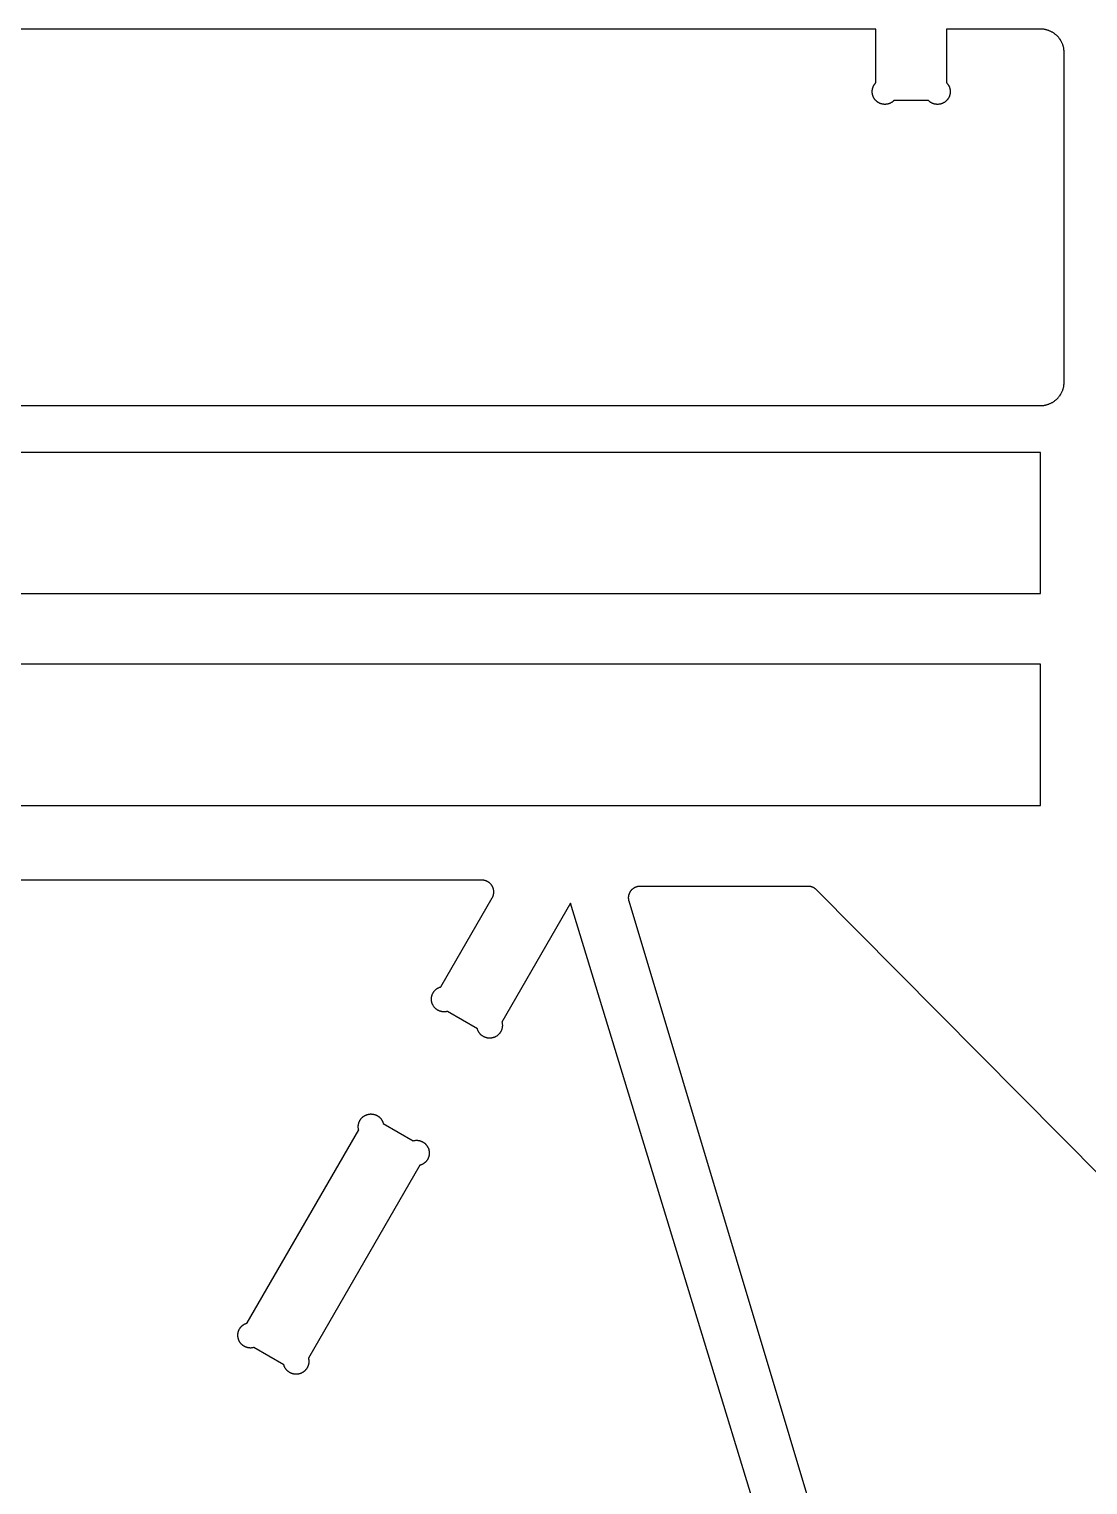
# Model space of a CAD drawing. Header units: inches. Extents: x -71.1 to 24.9, y -42.3 to 5.7.
# Drawn here: x -46.99 to -35.74, y -26.53 to -11.06 of the extents above; entities that cross this region are included whole.
import ezdxf

# ---------------------------------------------------------------- set-up
doc = ezdxf.new("R2010")
doc.units = ezdxf.units.IN
doc.header["$LTSCALE"] = 0.03937
doc.header["$MEASUREMENT"] = 0
doc.layers.add('profile - inside', color=7, linetype='Continuous', true_color=0x000000)
doc.layers.add('profile - outside', color=7, linetype='Continuous', true_color=0x000000)

msp = doc.modelspace()

# ---------------------------------------------------------------- linework, layer by layer
at = {"layer": 'profile - inside'}
msp.add_lwpolyline([(-43.493, -22.761), (-43.494, -22.757), (-43.495, -22.752), (-43.495, -22.748), (-43.496, -22.744), (-43.497, -22.739), (-43.497, -22.735), (-43.497, -22.731), (-43.497, -22.726), (-43.497, -22.723), (-43.497, -22.72), (-43.497, -22.717), (-43.497, -22.714), (-43.496, -22.711), (-43.496, -22.708), (-43.495, -22.705), (-43.495, -22.702), (-43.494, -22.699), (-43.494, -22.696), (-43.493, -22.692), (-43.492, -22.689), (-43.491, -22.686), (-43.49, -22.683), (-43.489, -22.68), (-43.488, -22.677), (-43.486, -22.674), (-43.485, -22.67), (-43.484, -22.667), (-43.482, -22.664), (-43.48, -22.661), (-43.479, -22.658), (-43.477, -22.655), (-43.475, -22.652), (-43.473, -22.65), (-43.471, -22.647), (-43.469, -22.644), (-43.467, -22.641), (-43.465, -22.639), (-43.462, -22.636), (-43.46, -22.633), (-43.458, -22.631), (-43.455, -22.628), (-43.453, -22.626), (-43.45, -22.624), (-43.447, -22.622), (-43.445, -22.619), (-43.442, -22.617), (-43.439, -22.615), (-43.436, -22.613), (-43.433, -22.612), (-43.43, -22.61), (-43.427, -22.608), (-43.424, -22.606), (-43.421, -22.605), (-43.418, -22.603), (-43.415, -22.602), (-43.412, -22.601), (-43.409, -22.6), (-43.406, -22.599), (-43.402, -22.598), (-43.399, -22.597), (-43.396, -22.596), (-43.393, -22.595), (-43.39, -22.594), (-43.387, -22.594), (-43.384, -22.593), (-43.38, -22.593), (-43.377, -22.592), (-43.374, -22.592), (-43.371, -22.592), (-43.368, -22.591), (-43.365, -22.591), (-43.362, -22.591), (-43.36, -22.591), (-43.357, -22.591), (-43.355, -22.592), (-43.352, -22.592), (-43.35, -22.592), (-43.347, -22.592), (-43.345, -22.593), (-43.342, -22.593), (-43.339, -22.593), (-43.337, -22.594), (-43.334, -22.594), (-43.332, -22.595), (-43.329, -22.595), (-43.326, -22.596), (-43.324, -22.597), (-43.321, -22.598), (-43.319, -22.599), (-43.316, -22.599), (-43.314, -22.6), (-43.311, -22.601), (-43.308, -22.603), (-43.306, -22.604), (-43.303, -22.605), (-43.301, -22.606), (-43.298, -22.607), (-43.296, -22.609), (-43.293, -22.61), (-43.291, -22.612), (-43.289, -22.613), (-43.286, -22.615), (-43.284, -22.616), (-43.282, -22.618), (-43.279, -22.62), (-43.277, -22.622), (-43.275, -22.623), (-43.273, -22.625), (-43.271, -22.627), (-43.268, -22.629), (-43.266, -22.631), (-43.264, -22.633), (-43.262, -22.635), (-43.261, -22.637), (-43.259, -22.64), (-43.257, -22.642), (-43.255, -22.644), (-43.253, -22.646), (-43.252, -22.649), (-43.25, -22.651), (-43.249, -22.654), (-43.247, -22.656), (-43.246, -22.658), (-43.244, -22.661), (-43.243, -22.663), (-43.242, -22.666), (-43.24, -22.668), (-43.239, -22.671), (-43.238, -22.673), (-43.237, -22.676), (-43.236, -22.678), (-43.235, -22.681), (-43.234, -22.684), (-43.233, -22.686), (-43.232, -22.689), (-43.232, -22.691), (-42.913, -22.876), (-42.908, -22.874), (-42.904, -22.873), (-42.9, -22.873), (-42.895, -22.872), (-42.891, -22.872), (-42.887, -22.871), (-42.882, -22.871), (-42.878, -22.871), (-42.875, -22.871), (-42.872, -22.871), (-42.869, -22.871), (-42.866, -22.871), (-42.863, -22.872), (-42.86, -22.872), (-42.857, -22.873), (-42.853, -22.873), (-42.85, -22.874), (-42.847, -22.874), (-42.844, -22.875), (-42.841, -22.876), (-42.838, -22.877), (-42.835, -22.878), (-42.831, -22.879), (-42.828, -22.88), (-42.825, -22.882), (-42.822, -22.883), (-42.819, -22.884), (-42.816, -22.886), (-42.813, -22.888), (-42.81, -22.889), (-42.807, -22.891), (-42.804, -22.893), (-42.801, -22.895), (-42.798, -22.897), (-42.796, -22.899), (-42.793, -22.901), (-42.79, -22.903), (-42.788, -22.906), (-42.785, -22.908), (-42.783, -22.91), (-42.78, -22.913), (-42.778, -22.916), (-42.775, -22.918), (-42.773, -22.921), (-42.771, -22.924), (-42.769, -22.926), (-42.767, -22.929), (-42.765, -22.932), (-42.763, -22.935), (-42.761, -22.938), (-42.76, -22.941), (-42.758, -22.944), (-42.757, -22.947), (-42.755, -22.95), (-42.754, -22.953), (-42.752, -22.956), (-42.751, -22.959), (-42.75, -22.962), (-42.749, -22.966), (-42.748, -22.969), (-42.747, -22.972), (-42.747, -22.975), (-42.746, -22.978), (-42.745, -22.981), (-42.745, -22.984), (-42.744, -22.988), (-42.744, -22.991), (-42.744, -22.994), (-42.743, -22.997), (-42.743, -23), (-42.743, -23.003), (-42.743, -23.006), (-42.743, -23.008), (-42.743, -23.011), (-42.743, -23.013), (-42.743, -23.016), (-42.744, -23.018), (-42.744, -23.021), (-42.744, -23.023), (-42.744, -23.026), (-42.745, -23.029), (-42.745, -23.031), (-42.746, -23.034), (-42.746, -23.036), (-42.747, -23.039), (-42.748, -23.042), (-42.749, -23.044), (-42.749, -23.047), (-42.75, -23.049), (-42.751, -23.052), (-42.752, -23.054), (-42.753, -23.057), (-42.754, -23.06), (-42.755, -23.062), (-42.756, -23.065), (-42.758, -23.067), (-42.759, -23.07), (-42.76, -23.072), (-42.762, -23.075), (-42.763, -23.077), (-42.765, -23.079), (-42.766, -23.082), (-42.768, -23.084), (-42.77, -23.086), (-42.771, -23.089), (-42.773, -23.091), (-42.775, -23.093), (-42.777, -23.095), (-42.779, -23.098), (-42.781, -23.1), (-42.783, -23.102), (-42.785, -23.104), (-42.787, -23.106), (-42.789, -23.108), (-42.791, -23.109), (-42.794, -23.111), (-42.796, -23.113), (-42.798, -23.115), (-42.8, -23.116), (-42.803, -23.118), (-42.805, -23.12), (-42.808, -23.121), (-42.81, -23.123), (-42.812, -23.124), (-42.815, -23.125), (-42.817, -23.127), (-42.82, -23.128), (-42.822, -23.129), (-42.825, -23.13), (-42.828, -23.131), (-42.83, -23.132), (-42.833, -23.133), (-42.835, -23.134), (-42.838, -23.135), (-42.84, -23.136), (-42.843, -23.136), (-44.027, -25.187), (-44.026, -25.192), (-44.025, -25.196), (-44.024, -25.201), (-44.024, -25.205), (-44.023, -25.209), (-44.023, -25.214), (-44.023, -25.218), (-44.023, -25.222), (-44.023, -25.225), (-44.023, -25.228), (-44.023, -25.231), (-44.023, -25.234), (-44.023, -25.237), (-44.024, -25.24), (-44.024, -25.244), (-44.025, -25.247), (-44.025, -25.25), (-44.026, -25.253), (-44.027, -25.256), (-44.028, -25.259), (-44.029, -25.262), (-44.03, -25.266), (-44.031, -25.269), (-44.032, -25.272), (-44.033, -25.275), (-44.035, -25.278), (-44.036, -25.281), (-44.038, -25.284), (-44.039, -25.287), (-44.041, -25.29), (-44.043, -25.293), (-44.045, -25.296), (-44.046, -25.299), (-44.048, -25.302), (-44.051, -25.304), (-44.053, -25.307), (-44.055, -25.31), (-44.057, -25.313), (-44.06, -25.315), (-44.062, -25.318), (-44.065, -25.32), (-44.067, -25.322), (-44.07, -25.325), (-44.072, -25.327), (-44.075, -25.329), (-44.078, -25.331), (-44.081, -25.333), (-44.084, -25.335), (-44.087, -25.337), (-44.09, -25.339), (-44.092, -25.34), (-44.096, -25.342), (-44.099, -25.344), (-44.102, -25.345), (-44.105, -25.346), (-44.108, -25.348), (-44.111, -25.349), (-44.114, -25.35), (-44.117, -25.351), (-44.12, -25.352), (-44.124, -25.353), (-44.127, -25.354), (-44.13, -25.354), (-44.133, -25.355), (-44.136, -25.355), (-44.139, -25.356), (-44.142, -25.356), (-44.145, -25.357), (-44.148, -25.357), (-44.151, -25.357), (-44.155, -25.357), (-44.158, -25.357), (-44.16, -25.357), (-44.162, -25.357), (-44.165, -25.357), (-44.167, -25.357), (-44.17, -25.357), (-44.173, -25.356), (-44.175, -25.356), (-44.178, -25.356), (-44.18, -25.355), (-44.183, -25.355), (-44.185, -25.354), (-44.188, -25.354), (-44.191, -25.353), (-44.193, -25.352), (-44.196, -25.352), (-44.198, -25.351), (-44.201, -25.35), (-44.204, -25.349), (-44.206, -25.348), (-44.209, -25.347), (-44.211, -25.346), (-44.214, -25.345), (-44.216, -25.344), (-44.219, -25.342), (-44.221, -25.341), (-44.224, -25.34), (-44.226, -25.338), (-44.229, -25.337), (-44.231, -25.335), (-44.233, -25.334), (-44.236, -25.332), (-44.238, -25.33), (-44.24, -25.329), (-44.243, -25.327), (-44.245, -25.325), (-44.247, -25.323), (-44.249, -25.321), (-44.251, -25.319), (-44.253, -25.317), (-44.255, -25.315), (-44.257, -25.313), (-44.259, -25.311), (-44.261, -25.309), (-44.263, -25.307), (-44.265, -25.304), (-44.266, -25.302), (-44.268, -25.3), (-44.27, -25.297), (-44.271, -25.295), (-44.273, -25.293), (-44.274, -25.29), (-44.276, -25.288), (-44.277, -25.285), (-44.278, -25.283), (-44.279, -25.28), (-44.281, -25.278), (-44.282, -25.275), (-44.283, -25.273), (-44.284, -25.27), (-44.285, -25.267), (-44.286, -25.265), (-44.286, -25.262), (-44.287, -25.26), (-44.288, -25.257), (-44.607, -25.073), (-44.611, -25.074), (-44.616, -25.075), (-44.62, -25.076), (-44.624, -25.076), (-44.629, -25.077), (-44.633, -25.077), (-44.637, -25.078), (-44.642, -25.078), (-44.645, -25.078), (-44.648, -25.077), (-44.651, -25.077), (-44.654, -25.077), (-44.657, -25.077), (-44.66, -25.076), (-44.663, -25.076), (-44.666, -25.075), (-44.669, -25.075), (-44.673, -25.074), (-44.676, -25.073), (-44.679, -25.072), (-44.682, -25.071), (-44.685, -25.07), (-44.688, -25.069), (-44.691, -25.068), (-44.694, -25.067), (-44.698, -25.065), (-44.701, -25.064), (-44.704, -25.063), (-44.707, -25.061), (-44.71, -25.059), (-44.713, -25.057), (-44.716, -25.056), (-44.718, -25.054), (-44.721, -25.052), (-44.724, -25.05), (-44.727, -25.047), (-44.729, -25.045), (-44.732, -25.043), (-44.735, -25.04), (-44.737, -25.038), (-44.74, -25.036), (-44.742, -25.033), (-44.744, -25.03), (-44.747, -25.028), (-44.749, -25.025), (-44.751, -25.022), (-44.753, -25.019), (-44.755, -25.016), (-44.757, -25.014), (-44.758, -25.011), (-44.76, -25.008), (-44.762, -25.005), (-44.763, -25.002), (-44.765, -24.998), (-44.766, -24.995), (-44.767, -24.992), (-44.768, -24.989), (-44.77, -24.986), (-44.771, -24.983), (-44.771, -24.98), (-44.772, -24.977), (-44.773, -24.973), (-44.774, -24.97), (-44.774, -24.967), (-44.775, -24.964), (-44.775, -24.961), (-44.776, -24.958), (-44.776, -24.955), (-44.776, -24.952), (-44.777, -24.949), (-44.777, -24.946), (-44.777, -24.943), (-44.777, -24.94), (-44.777, -24.938), (-44.776, -24.935), (-44.776, -24.933), (-44.776, -24.93), (-44.776, -24.928), (-44.776, -24.925), (-44.775, -24.922), (-44.775, -24.92), (-44.774, -24.917), (-44.774, -24.915), (-44.773, -24.912), (-44.773, -24.91), (-44.772, -24.907), (-44.771, -24.904), (-44.77, -24.902), (-44.77, -24.899), (-44.769, -24.897), (-44.768, -24.894), (-44.767, -24.891), (-44.766, -24.889), (-44.764, -24.886), (-44.763, -24.884), (-44.762, -24.881), (-44.761, -24.879), (-44.759, -24.876), (-44.758, -24.874), (-44.756, -24.871), (-44.755, -24.869), (-44.753, -24.867), (-44.752, -24.864), (-44.75, -24.862), (-44.748, -24.86), (-44.747, -24.858), (-44.745, -24.855), (-44.743, -24.853), (-44.741, -24.851), (-44.739, -24.849), (-44.737, -24.847), (-44.735, -24.845), (-44.733, -24.843), (-44.731, -24.841), (-44.728, -24.839), (-44.726, -24.837), (-44.724, -24.836), (-44.722, -24.834), (-44.719, -24.832), (-44.717, -24.831), (-44.715, -24.829), (-44.712, -24.827), (-44.71, -24.826), (-44.707, -24.825), (-44.705, -24.823), (-44.702, -24.822), (-44.7, -24.821), (-44.697, -24.82), (-44.695, -24.818), (-44.692, -24.817), (-44.69, -24.816), (-44.687, -24.815), (-44.684, -24.815), (-44.682, -24.814), (-44.679, -24.813), (-44.677, -24.812), (-43.493, -22.761)], dxfattribs=at)
at = {"layer": 'profile - outside'}
for points in [[(-65.247, -15.063), (-36.247, -15.063), (-36.242, -15.063), (-36.236, -15.063), (-36.23, -15.062), (-36.225, -15.062), (-36.219, -15.061), (-36.213, -15.061), (-36.207, -15.06), (-36.202, -15.059), (-36.196, -15.058), (-36.19, -15.056), (-36.184, -15.055), (-36.178, -15.053), (-36.173, -15.052), (-36.167, -15.05), (-36.161, -15.048), (-36.155, -15.045), (-36.149, -15.043), (-36.144, -15.041), (-36.138, -15.038), (-36.132, -15.035), (-36.127, -15.032), (-36.121, -15.029), (-36.116, -15.026), (-36.11, -15.022), (-36.105, -15.019), (-36.1, -15.015), (-36.095, -15.011), (-36.09, -15.007), (-36.085, -15.003), (-36.08, -14.999), (-36.075, -14.994), (-36.07, -14.99), (-36.066, -14.985), (-36.061, -14.98), (-36.057, -14.975), (-36.053, -14.971), (-36.049, -14.965), (-36.045, -14.96), (-36.041, -14.955), (-36.038, -14.95), (-36.034, -14.944), (-36.031, -14.939), (-36.028, -14.933), (-36.025, -14.928), (-36.022, -14.922), (-36.02, -14.916), (-36.017, -14.911), (-36.015, -14.905), (-36.012, -14.899), (-36.01, -14.893), (-36.009, -14.888), (-36.007, -14.882), (-36.005, -14.876), (-36.004, -14.87), (-36.002, -14.864), (-36.001, -14.858), (-36, -14.853), (-35.999, -14.847), (-35.999, -14.841), (-35.998, -14.835), (-35.998, -14.83), (-35.997, -14.824), (-35.997, -14.818), (-35.997, -14.813), (-35.997, -14.578), (-35.997, -11.313), (-35.997, -11.307), (-35.997, -11.302), (-35.998, -11.296), (-35.998, -11.29), (-35.999, -11.285), (-35.999, -11.279), (-36, -11.273), (-36.001, -11.267), (-36.002, -11.262), (-36.004, -11.256), (-36.005, -11.25), (-36.007, -11.244), (-36.009, -11.238), (-36.01, -11.233), (-36.012, -11.227), (-36.015, -11.221), (-36.017, -11.215), (-36.02, -11.209), (-36.022, -11.204), (-36.025, -11.198), (-36.028, -11.193), (-36.031, -11.187), (-36.034, -11.182), (-36.038, -11.176), (-36.041, -11.171), (-36.045, -11.166), (-36.049, -11.16), (-36.053, -11.155), (-36.057, -11.15), (-36.061, -11.146), (-36.066, -11.141), (-36.07, -11.136), (-36.075, -11.132), (-36.08, -11.127), (-36.085, -11.123), (-36.09, -11.119), (-36.095, -11.115), (-36.1, -11.111), (-36.105, -11.107), (-36.11, -11.104), (-36.116, -11.1), (-36.121, -11.097), (-36.127, -11.094), (-36.132, -11.091), (-36.138, -11.088), (-36.144, -11.085), (-36.149, -11.083), (-36.155, -11.08), (-36.161, -11.078), (-36.167, -11.076), (-36.173, -11.074), (-36.178, -11.073), (-36.184, -11.071), (-36.19, -11.07), (-36.196, -11.068), (-36.202, -11.067), (-36.207, -11.066), (-36.213, -11.065), (-36.219, -11.065), (-36.225, -11.064), (-36.23, -11.064), (-36.236, -11.063), (-36.242, -11.063), (-36.247, -11.063), (-37.247, -11.063), (-37.247, -11.632), (-37.245, -11.635), (-37.242, -11.637), (-37.24, -11.64), (-37.238, -11.643), (-37.236, -11.645), (-37.234, -11.648), (-37.232, -11.651), (-37.23, -11.654), (-37.228, -11.657), (-37.226, -11.66), (-37.224, -11.663), (-37.223, -11.666), (-37.221, -11.669), (-37.22, -11.672), (-37.218, -11.675), (-37.217, -11.678), (-37.216, -11.681), (-37.215, -11.684), (-37.214, -11.688), (-37.213, -11.691), (-37.212, -11.694), (-37.211, -11.697), (-37.21, -11.7), (-37.21, -11.703), (-37.209, -11.706), (-37.209, -11.71), (-37.208, -11.713), (-37.208, -11.716), (-37.208, -11.719), (-37.208, -11.722), (-37.208, -11.725), (-37.208, -11.728), (-37.208, -11.731), (-37.208, -11.734), (-37.208, -11.737), (-37.208, -11.74), (-37.208, -11.743), (-37.209, -11.746), (-37.209, -11.749), (-37.21, -11.752), (-37.21, -11.756), (-37.211, -11.759), (-37.212, -11.762), (-37.213, -11.765), (-37.214, -11.768), (-37.215, -11.771), (-37.216, -11.774), (-37.217, -11.778), (-37.218, -11.781), (-37.22, -11.784), (-37.221, -11.787), (-37.223, -11.79), (-37.224, -11.793), (-37.226, -11.796), (-37.228, -11.799), (-37.23, -11.802), (-37.232, -11.805), (-37.234, -11.807), (-37.236, -11.81), (-37.238, -11.813), (-37.24, -11.816), (-37.242, -11.818), (-37.245, -11.821), (-37.247, -11.823), (-37.25, -11.826), (-37.252, -11.828), (-37.255, -11.83), (-37.257, -11.833), (-37.26, -11.835), (-37.263, -11.837), (-37.266, -11.839), (-37.269, -11.841), (-37.272, -11.843), (-37.275, -11.844), (-37.278, -11.846), (-37.281, -11.848), (-37.284, -11.849), (-37.287, -11.851), (-37.29, -11.852), (-37.293, -11.853), (-37.296, -11.855), (-37.299, -11.856), (-37.302, -11.857), (-37.305, -11.858), (-37.309, -11.858), (-37.312, -11.859), (-37.315, -11.86), (-37.318, -11.861), (-37.321, -11.861), (-37.324, -11.862), (-37.327, -11.862), (-37.33, -11.862), (-37.334, -11.863), (-37.337, -11.863), (-37.34, -11.863), (-37.343, -11.863), (-37.346, -11.863), (-37.349, -11.863), (-37.352, -11.863), (-37.355, -11.862), (-37.358, -11.862), (-37.361, -11.862), (-37.364, -11.861), (-37.367, -11.861), (-37.37, -11.86), (-37.373, -11.859), (-37.377, -11.858), (-37.38, -11.858), (-37.383, -11.857), (-37.386, -11.856), (-37.389, -11.855), (-37.392, -11.853), (-37.395, -11.852), (-37.398, -11.851), (-37.402, -11.849), (-37.405, -11.848), (-37.408, -11.846), (-37.411, -11.844), (-37.414, -11.843), (-37.416, -11.841), (-37.419, -11.839), (-37.422, -11.837), (-37.425, -11.835), (-37.428, -11.833), (-37.43, -11.83), (-37.433, -11.828), (-37.436, -11.826), (-37.438, -11.823), (-37.806, -11.823), (-37.809, -11.826), (-37.811, -11.828), (-37.814, -11.83), (-37.817, -11.833), (-37.819, -11.835), (-37.822, -11.837), (-37.825, -11.839), (-37.828, -11.841), (-37.831, -11.843), (-37.834, -11.844), (-37.837, -11.846), (-37.84, -11.848), (-37.843, -11.849), (-37.846, -11.851), (-37.849, -11.852), (-37.852, -11.853), (-37.855, -11.855), (-37.858, -11.856), (-37.861, -11.857), (-37.865, -11.858), (-37.868, -11.858), (-37.871, -11.859), (-37.874, -11.86), (-37.877, -11.861), (-37.88, -11.861), (-37.883, -11.862), (-37.886, -11.862), (-37.89, -11.862), (-37.893, -11.863), (-37.896, -11.863), (-37.899, -11.863), (-37.902, -11.863), (-37.905, -11.863), (-37.908, -11.863), (-37.911, -11.863), (-37.914, -11.862), (-37.917, -11.862), (-37.92, -11.862), (-37.923, -11.861), (-37.926, -11.861), (-37.929, -11.86), (-37.933, -11.859), (-37.936, -11.858), (-37.939, -11.858), (-37.942, -11.857), (-37.945, -11.856), (-37.948, -11.855), (-37.951, -11.853), (-37.954, -11.852), (-37.958, -11.851), (-37.961, -11.849), (-37.964, -11.848), (-37.967, -11.846), (-37.97, -11.844), (-37.973, -11.843), (-37.976, -11.841), (-37.978, -11.839), (-37.981, -11.837), (-37.984, -11.835), (-37.987, -11.833), (-37.989, -11.83), (-37.992, -11.828), (-37.995, -11.826), (-37.997, -11.823), (-38, -11.821), (-38.002, -11.818), (-38.004, -11.816), (-38.006, -11.813), (-38.009, -11.81), (-38.011, -11.807), (-38.013, -11.805), (-38.015, -11.802), (-38.017, -11.799), (-38.018, -11.796), (-38.02, -11.793), (-38.022, -11.79), (-38.023, -11.787), (-38.025, -11.784), (-38.026, -11.781), (-38.027, -11.778), (-38.028, -11.774), (-38.029, -11.771), (-38.031, -11.768), (-38.031, -11.765), (-38.032, -11.762), (-38.033, -11.759), (-38.034, -11.756), (-38.034, -11.752), (-38.035, -11.749), (-38.035, -11.746), (-38.036, -11.743), (-38.036, -11.74), (-38.036, -11.737), (-38.037, -11.734), (-38.037, -11.731), (-38.037, -11.728), (-38.037, -11.725), (-38.037, -11.722), (-38.036, -11.719), (-38.036, -11.716), (-38.036, -11.713), (-38.035, -11.71), (-38.035, -11.706), (-38.034, -11.703), (-38.034, -11.7), (-38.033, -11.697), (-38.032, -11.694), (-38.031, -11.691), (-38.031, -11.688), (-38.029, -11.684), (-38.028, -11.681), (-38.027, -11.678), (-38.026, -11.675), (-38.025, -11.672), (-38.023, -11.669), (-38.022, -11.666), (-38.02, -11.663), (-38.018, -11.66), (-38.017, -11.657), (-38.015, -11.654), (-38.013, -11.651), (-38.011, -11.648), (-38.009, -11.645), (-38.006, -11.643), (-38.004, -11.64), (-38.002, -11.637), (-38, -11.635), (-37.997, -11.632), (-37.997, -11.063), (-63.497, -11.063)], [(-36.642, -15.562), (-57.353, -15.562)], [(-36.392, -15.562), (-36.642, -15.562)], [(-36.247, -15.562), (-36.392, -15.562)], [(-36.247, -17.062), (-36.247, -15.562)], [(-57.353, -17.062), (-36.642, -17.062)], [(-36.642, -17.062), (-36.392, -17.062)], [(-36.392, -17.062), (-36.247, -17.062)], [(-36.642, -17.812), (-57.353, -17.812)], [(-36.392, -17.812), (-36.642, -17.812)], [(-36.247, -17.812), (-36.392, -17.812)], [(-36.247, -19.312), (-36.247, -17.812)], [(-57.353, -19.312), (-36.642, -19.312)], [(-36.642, -19.312), (-36.392, -19.312)], [(-36.392, -19.312), (-36.247, -19.312)], [(-42.182, -20.107), (-63.374, -20.107)], [(-42.074, -20.294), (-42.072, -20.291), (-42.07, -20.287), (-42.069, -20.284), (-42.067, -20.28), (-42.065, -20.276), (-42.064, -20.273), (-42.063, -20.269), (-42.062, -20.265), (-42.061, -20.261), (-42.06, -20.257), (-42.059, -20.253), (-42.058, -20.248), (-42.058, -20.244), (-42.058, -20.24), (-42.057, -20.236), (-42.057, -20.232), (-42.057, -20.228), (-42.058, -20.223), (-42.058, -20.219), (-42.058, -20.215), (-42.059, -20.211), (-42.06, -20.207), (-42.061, -20.203), (-42.062, -20.199), (-42.063, -20.195), (-42.064, -20.191), (-42.065, -20.187), (-42.067, -20.184), (-42.069, -20.18), (-42.07, -20.176), (-42.072, -20.173), (-42.074, -20.169), (-42.076, -20.166), (-42.078, -20.163), (-42.08, -20.159), (-42.083, -20.156), (-42.085, -20.153), (-42.088, -20.15), (-42.091, -20.147), (-42.093, -20.144), (-42.096, -20.141), (-42.099, -20.138), (-42.103, -20.135), (-42.106, -20.133), (-42.109, -20.13), (-42.113, -20.128), (-42.116, -20.126), (-42.12, -20.124), (-42.123, -20.122), (-42.127, -20.12), (-42.131, -20.118), (-42.135, -20.116), (-42.139, -20.115), (-42.143, -20.113), (-42.147, -20.112), (-42.15, -20.111), (-42.154, -20.11), (-42.158, -20.109), (-42.162, -20.108), (-42.166, -20.108), (-42.17, -20.107), (-42.174, -20.107), (-42.178, -20.107), (-42.182, -20.107)], [(-40.62, -20.33), (-40.621, -20.326), (-40.622, -20.323), (-40.622, -20.319), (-40.623, -20.316), (-40.624, -20.312), (-40.624, -20.309), (-40.624, -20.305), (-40.625, -20.302), (-40.625, -20.298), (-40.625, -20.294), (-40.625, -20.291), (-40.625, -20.287), (-40.625, -20.283), (-40.624, -20.28), (-40.624, -20.276), (-40.623, -20.272), (-40.622, -20.269), (-40.622, -20.265), (-40.621, -20.261), (-40.62, -20.258), (-40.619, -20.254), (-40.617, -20.251), (-40.616, -20.247), (-40.615, -20.244), (-40.613, -20.241), (-40.612, -20.237), (-40.61, -20.234), (-40.608, -20.231), (-40.606, -20.228), (-40.604, -20.225), (-40.602, -20.222), (-40.6, -20.219), (-40.598, -20.216), (-40.596, -20.214), (-40.594, -20.211), (-40.591, -20.208), (-40.589, -20.206), (-40.586, -20.203), (-40.583, -20.201), (-40.581, -20.198), (-40.578, -20.196), (-40.575, -20.194), (-40.572, -20.192), (-40.569, -20.19), (-40.566, -20.188), (-40.563, -20.186), (-40.559, -20.184), (-40.556, -20.182), (-40.553, -20.181), (-40.549, -20.179), (-40.546, -20.178), (-40.542, -20.176), (-40.539, -20.175), (-40.535, -20.174), (-40.532, -20.173), (-40.528, -20.172), (-40.525, -20.171), (-40.521, -20.171), (-40.518, -20.17), (-40.514, -20.17), (-40.511, -20.169), (-40.507, -20.169), (-40.503, -20.169), (-40.5, -20.169), (-38.72, -20.169), (-38.717, -20.169), (-38.714, -20.169), (-38.711, -20.169), (-38.708, -20.169), (-38.705, -20.17), (-38.702, -20.17), (-38.699, -20.171), (-38.696, -20.171), (-38.693, -20.172), (-38.69, -20.173), (-38.687, -20.173), (-38.684, -20.174), (-38.681, -20.175), (-38.678, -20.176), (-38.675, -20.177), (-38.672, -20.178), (-38.669, -20.18), (-38.666, -20.181), (-38.663, -20.182), (-38.661, -20.184), (-38.658, -20.185), (-38.655, -20.187), (-38.653, -20.189), (-38.65, -20.19), (-38.648, -20.192), (-38.645, -20.194), (-38.643, -20.196), (-38.64, -20.198), (-38.638, -20.2), (-38.636, -20.202), (-38.633, -20.204), (-38.631, -20.206), (-28.214, -30.709)], [(-42.62, -21.241), (-42.074, -20.294)], [(-41.241, -20.352), (-41.971, -21.616)], [(-34.866, -41.239), (-41.241, -20.352)], [(-34.369, -41.181), (-40.62, -20.33)], [(-42.55, -21.501), (-42.555, -21.502), (-42.56, -21.503), (-42.564, -21.504), (-42.569, -21.505), (-42.574, -21.505), (-42.578, -21.506), (-42.583, -21.506), (-42.588, -21.506), (-42.592, -21.506), (-42.597, -21.505), (-42.602, -21.505), (-42.606, -21.504), (-42.611, -21.503), (-42.616, -21.502), (-42.62, -21.501), (-42.625, -21.5), (-42.629, -21.499), (-42.634, -21.497), (-42.638, -21.495), (-42.642, -21.493), (-42.647, -21.491), (-42.651, -21.489), (-42.655, -21.487), (-42.659, -21.484), (-42.663, -21.481), (-42.667, -21.479), (-42.67, -21.476), (-42.674, -21.473), (-42.677, -21.47), (-42.681, -21.466), (-42.684, -21.463), (-42.687, -21.459), (-42.69, -21.456), (-42.693, -21.452), (-42.696, -21.448), (-42.699, -21.444), (-42.701, -21.44), (-42.703, -21.436), (-42.706, -21.432), (-42.708, -21.428), (-42.71, -21.424), (-42.711, -21.419), (-42.713, -21.415), (-42.714, -21.41), (-42.716, -21.406), (-42.717, -21.401), (-42.718, -21.397), (-42.719, -21.392), (-42.719, -21.387), (-42.72, -21.383), (-42.72, -21.378), (-42.72, -21.373), (-42.72, -21.369), (-42.72, -21.364), (-42.72, -21.359), (-42.719, -21.354), (-42.719, -21.35), (-42.718, -21.345), (-42.717, -21.341), (-42.716, -21.336), (-42.714, -21.331), (-42.713, -21.327), (-42.711, -21.323), (-42.71, -21.318), (-42.708, -21.314), (-42.706, -21.31), (-42.703, -21.305), (-42.701, -21.301), (-42.699, -21.297), (-42.696, -21.293), (-42.693, -21.29), (-42.69, -21.286), (-42.687, -21.282), (-42.684, -21.279), (-42.681, -21.275), (-42.677, -21.272), (-42.674, -21.269), (-42.67, -21.266), (-42.667, -21.263), (-42.663, -21.26), (-42.659, -21.258), (-42.655, -21.255), (-42.651, -21.253), (-42.647, -21.251), (-42.642, -21.249), (-42.638, -21.247), (-42.634, -21.245), (-42.629, -21.243), (-42.625, -21.242), (-42.62, -21.241)], [(-42.232, -21.685), (-42.55, -21.501)], [(-41.971, -21.616), (-41.97, -21.62), (-41.969, -21.625), (-41.968, -21.629), (-41.967, -21.634), (-41.967, -21.638), (-41.966, -21.643), (-41.966, -21.648), (-41.966, -21.652), (-41.966, -21.657), (-41.967, -21.662), (-41.967, -21.666), (-41.968, -21.671), (-41.969, -21.676), (-41.969, -21.68), (-41.971, -21.685), (-41.972, -21.689), (-41.973, -21.694), (-41.975, -21.698), (-41.977, -21.702), (-41.978, -21.707), (-41.98, -21.711), (-41.983, -21.715), (-41.985, -21.719), (-41.987, -21.723), (-41.99, -21.727), (-41.993, -21.731), (-41.995, -21.734), (-41.998, -21.738), (-42.001, -21.741), (-42.005, -21.745), (-42.008, -21.748), (-42.011, -21.751), (-42.015, -21.754), (-42.019, -21.757), (-42.022, -21.76), (-42.026, -21.763), (-42.03, -21.765), (-42.034, -21.768), (-42.038, -21.77), (-42.042, -21.772), (-42.046, -21.774), (-42.051, -21.776), (-42.055, -21.777), (-42.06, -21.779), (-42.064, -21.78), (-42.068, -21.781), (-42.073, -21.782), (-42.078, -21.783), (-42.082, -21.784), (-42.087, -21.785), (-42.091, -21.785), (-42.096, -21.785), (-42.101, -21.785), (-42.105, -21.785), (-42.11, -21.785), (-42.115, -21.785), (-42.119, -21.784), (-42.124, -21.784), (-42.129, -21.783), (-42.133, -21.782), (-42.138, -21.78), (-42.142, -21.779), (-42.147, -21.778), (-42.151, -21.776), (-42.155, -21.774), (-42.159, -21.772), (-42.164, -21.77), (-42.168, -21.768), (-42.172, -21.766), (-42.176, -21.763), (-42.179, -21.76), (-42.183, -21.758), (-42.187, -21.755), (-42.19, -21.752), (-42.194, -21.749), (-42.197, -21.745), (-42.2, -21.742), (-42.204, -21.739), (-42.206, -21.735), (-42.209, -21.731), (-42.212, -21.727), (-42.215, -21.724), (-42.217, -21.72), (-42.219, -21.716), (-42.222, -21.711), (-42.224, -21.707), (-42.226, -21.703), (-42.227, -21.699), (-42.229, -21.694), (-42.23, -21.69), (-42.232, -21.685)]]:
    msp.add_lwpolyline(points, dxfattribs=at)

doc.saveas('drawing.dxf')
